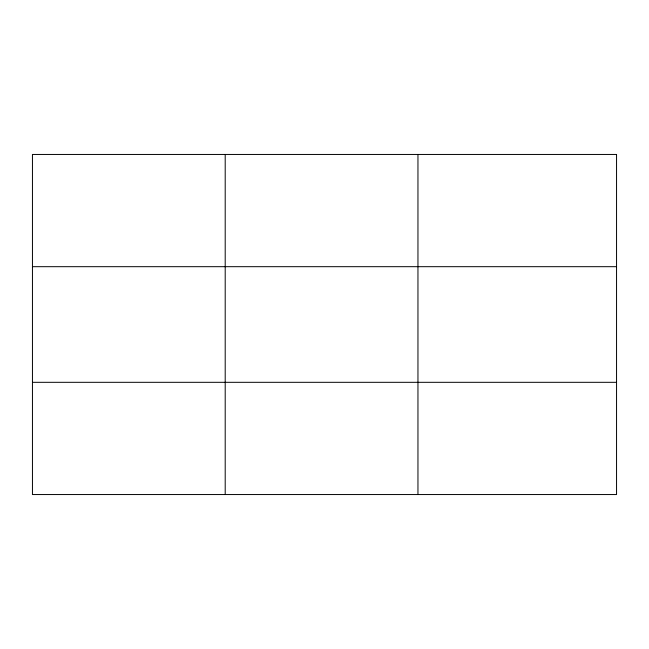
<?xml version="1.0" encoding="UTF-8"?>
<svg xmlns="http://www.w3.org/2000/svg" width="649" height="649" viewBox="0 0 649 649"><rect width="100%" height="100%" fill="white"/><g stroke="black" fill="none" stroke-linecap="round" stroke-linejoin="round"><path stroke-width="0.97" d="M225.203 154.454L225.203 494.546M417.956 154.454L417.956 494.546M32.45 266.682L616.55 266.682M32.45 382.318L616.55 382.318M616.55 154.454L616.55 494.546L32.45 494.546L32.45 154.454L616.55 154.454"/></g></svg>
